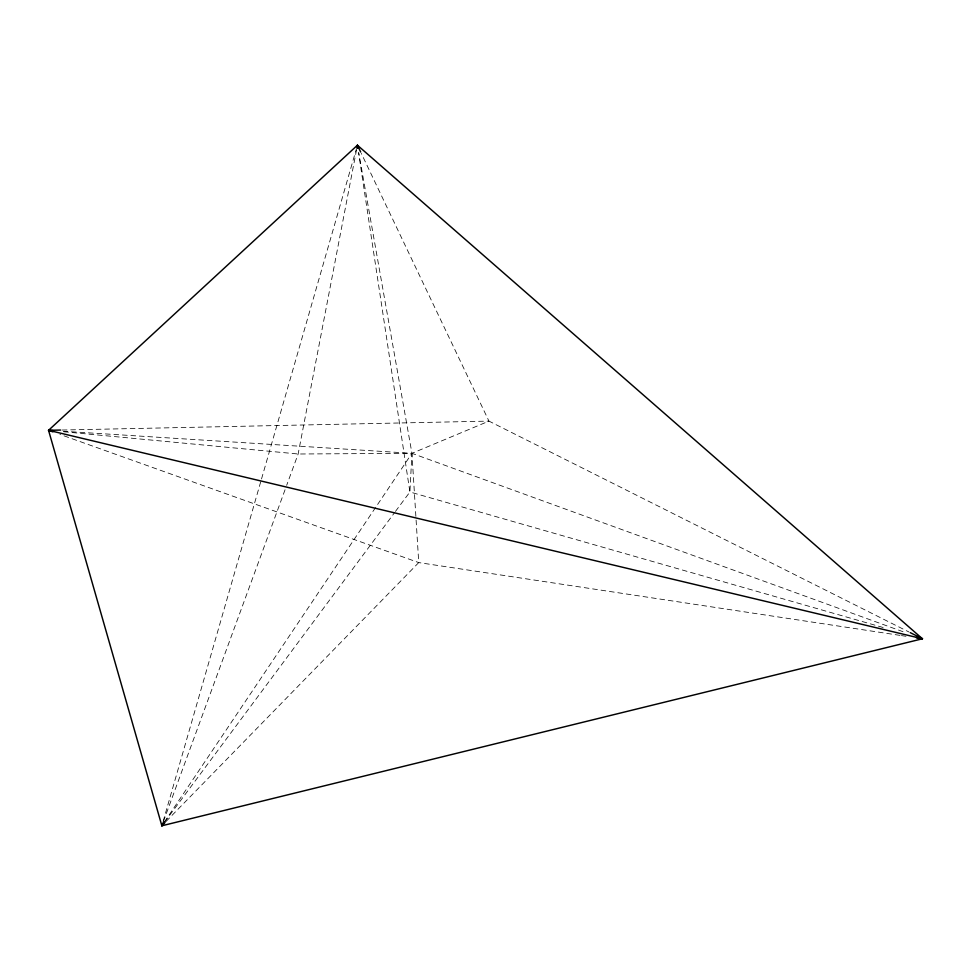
<?xml version="1.0" encoding="UTF-8"?>
<svg xmlns="http://www.w3.org/2000/svg" width="971" height="971" viewBox="0 0 971 971"><rect width="100%" height="100%" fill="white"/><g stroke="black" fill="none" stroke-linecap="round" stroke-linejoin="round"><path stroke-width="0.73" stroke-dasharray="4.86 3.64" d="M356.563 149.68L298.146 454.003L286.663 485.342M163.128 821.405L261.114 480.402M261.527 478.946L356.163 149.595M163.431 821.502L286.142 486.774M164.402 822L411.947 453.323L488.947 421.111L908.905 631.963M164.572 822.134L394.578 512.615M395.476 511.401L409.908 491.981L411.947 453.323L358.736 152.665M166.09 821.442L418.744 562.585L411.947 453.323L63.625 431.27M62.168 430.032L488.947 421.111L361.321 153.418M63.588 431.743L298.146 454.003L411.947 453.323L905.336 632.546M899.959 635.362L418.744 562.585L59.935 434.389M901.464 635.592L905.955 636.272M883.137 627.509L409.908 491.981L358.554 152.702"/><path stroke-width="1.46" d="M356.855 148.199L357.425 145.225L922.45 638.772L161.866 825.775L48.55 430.311L357.425 145.225L360.678 152.059M162.91 822.923L161.866 825.775L165.034 822.522M163.553 823.262L161.866 825.775L163.674 823.347M60.651 430.056L48.55 430.311L52.822 431.84M53.077 430.602L48.55 430.311L922.45 638.772L910.252 632.643M916.454 637.862L922.45 638.772L916.745 636.697M918.081 637.51L922.45 638.772M357.947 148.199L357.425 145.225L357.874 148.211"/></g></svg>
